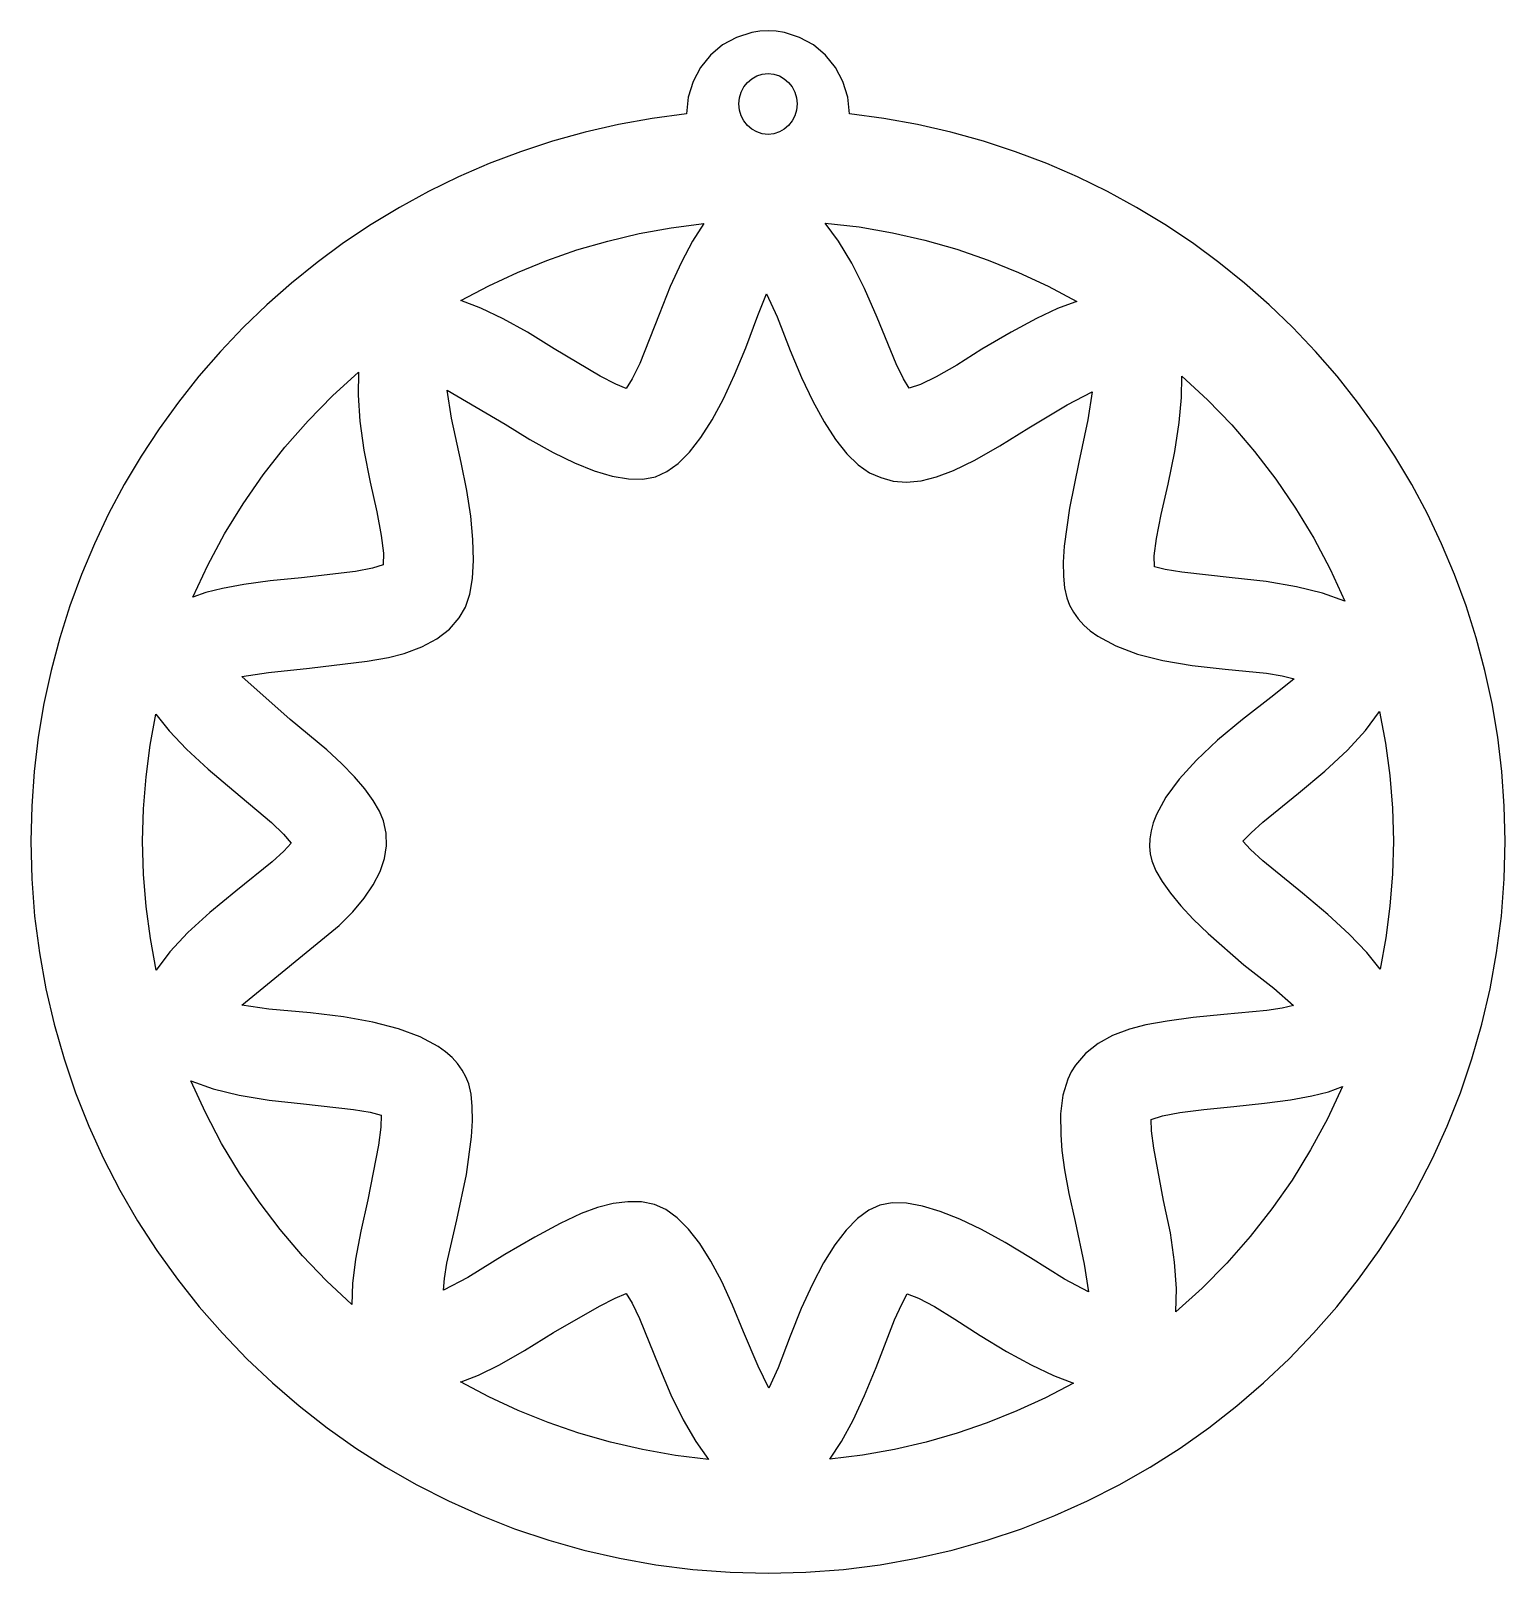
# Model space of a CAD drawing. Extents: x -26 to 236, y 11 to 286.
import ezdxf

# ---------------------------------------------------------------- set-up
doc = ezdxf.new("R2010")
doc.units = 0

msp = doc.modelspace()

# ---------------------------------------------------------------- linework, layer by layer
at = {"layer": 'Layer 1'}
for p, q in [((102.097621, 285.417849), (99.387841, 284.558721)), ((103.529984, 285.641231), (102.097621, 285.417849)), ((105.00441, 285.71733), (103.529984, 285.641231)), ((106.478738, 285.641231), (105.00441, 285.71733)), ((105.00441, 285.71733), (105.00441, 285.71733)), ((107.910822, 285.417849), (106.478738, 285.641231)), ((110.619603, 284.558721), (107.910822, 285.417849)), ((96.932593, 283.198913), (94.7894, 281.397394)), ((99.387841, 284.558721), (96.932593, 283.198913)), ((113.073439, 283.198913), (110.619603, 284.558721)), ((115.215013, 281.397394), (113.073439, 283.198913)), ((94.7894, 281.397394), (93.015782, 279.213132)), ((116.987011, 279.213132), (115.215013, 281.397394)), ((93.015782, 279.213132), (91.669262, 276.705097)), ((101.338471, 276.531482), (102.106133, 277.191645)), ((102.106133, 277.191645), (102.986975, 277.690109)), ((102.986975, 277.690109), (103.960049, 278.00513)), ((103.960049, 278.00513), (105.00441, 278.114968)), ((105.00441, 278.114968), (106.048391, 278.00513)), ((105.00441, 278.114968), (105.00441, 278.114968)), ((106.048391, 278.00513), (107.020467, 277.690109)), ((107.020467, 277.690109), (107.899896, 277.191646)), ((107.899896, 277.191646), (108.665938, 276.531482)), ((118.332117, 276.705097), (116.987011, 279.213132)), ((91.669262, 276.705097), (90.807362, 273.932257)), ((99.924043, 273.798202), (100.226479, 274.813019)), ((100.226479, 274.813019), (100.704938, 275.731359)), ((100.704938, 275.731359), (101.338471, 276.531482)), ((108.665938, 276.531482), (109.297852, 275.73136)), ((109.297852, 275.73136), (109.774898, 274.813019)), ((109.774898, 274.813019), (110.076336, 273.798202)), ((119.193018, 273.932257), (118.332117, 276.705097)), ((90.807362, 273.932257), (90.487604, 270.95358)), ((99.818577, 272.708649), (99.924043, 273.798202)), ((99.924044, 271.618717), (99.818577, 272.708649)), ((110.076336, 273.798202), (110.181424, 272.708649)), ((110.181424, 272.708649), (110.076337, 271.618717)), ((119.512396, 270.95358), (119.193018, 273.932257)), ((78.369123, 269.052982), (72.454142, 267.696806)), ((84.382509, 270.140789), (78.369123, 269.052982)), ((90.487604, 270.95358), (84.382509, 270.140789)), ((100.226481, 270.602901), (99.924044, 271.618717)), ((100.70494, 269.683148), (100.226481, 270.602901)), ((101.338473, 268.881406), (100.70494, 269.683148)), ((109.297853, 269.683147), (108.665939, 268.881405)), ((109.774899, 270.6029), (109.297853, 269.683147)), ((110.076337, 271.618717), (109.774899, 270.6029)), ((125.617769, 270.141144), (119.512396, 270.95358)), ((131.631397, 269.053664), (125.617769, 270.141144)), ((137.546586, 267.697787), (131.631397, 269.053664)), ((72.454142, 267.696806), (66.644264, 266.078909)), ((102.106135, 268.219623), (101.338473, 268.881406)), ((102.986976, 267.719747), (102.106135, 268.219623)), ((103.96005, 267.403727), (102.986976, 267.719747)), ((105.00441, 267.293509), (103.96005, 267.403727)), ((106.048392, 267.403727), (105.00441, 267.293509)), ((107.020467, 267.719747), (106.048392, 267.403727)), ((107.899897, 268.219623), (107.020467, 267.719747)), ((108.665939, 268.881405), (107.899897, 268.219623)), ((143.356642, 266.080162), (137.546586, 267.697787)), ((60.946182, 264.205939), (55.366594, 262.084545)), ((66.644264, 266.078909), (60.946182, 264.205939)), ((149.05487, 264.207437), (143.356642, 266.080162)), ((154.634577, 262.086262), (149.05487, 264.207437)), ((55.366594, 262.084545), (49.912195, 259.721374)), ((160.089068, 259.723285), (154.634577, 262.086262)), ((49.912195, 259.721374), (44.589681, 257.123075)), ((165.41165, 257.125155), (160.089068, 259.723285)), ((44.589681, 257.123075), (39.405747, 254.296296)), ((170.595627, 254.29852), (165.41165, 257.125155)), ((39.405747, 254.296296), (34.36709, 251.247685)), ((175.634307, 251.250029), (170.595627, 254.29852)), ((34.36709, 251.247685), (29.480406, 247.983891)), ((82.089198, 249.636334), (87.792178, 250.66913)), ((87.792178, 250.66913), (93.592049, 251.40969)), ((93.592049, 251.40969), (91.591242, 248.287858)), ((93.592049, 251.40969), (93.592049, 251.40969)), ((115.199688, 251.524342), (121.216137, 250.816649)), ((117.564869, 248.287287), (115.199688, 251.524342)), ((115.199688, 251.524342), (115.199688, 251.524342)), ((121.216137, 250.816649), (127.130118, 249.795)), ((127.130118, 249.795), (132.93295, 248.468167)), ((180.520995, 247.986331), (175.634307, 251.250029)), ((29.480406, 247.983891), (24.752389, 244.51156)), ((71.005644, 246.725873), (76.491042, 248.319261)), ((76.491042, 248.319261), (82.089198, 249.636334)), ((91.591242, 248.287858), (89.599999, 244.554081)), ((119.889021, 244.401778), (117.564869, 248.287287)), ((132.93295, 248.468167), (138.615951, 246.844918)), ((185.248996, 244.514074), (180.520995, 247.986331)), ((24.752389, 244.51156), (20.189737, 240.837342)), ((60.404859, 242.74199), (65.640939, 244.864129)), ((65.640939, 244.864129), (71.005644, 246.725873)), ((89.599999, 244.554081), (87.618201, 240.208803)), ((122.172586, 239.868472), (119.889021, 244.401778)), ((138.615951, 246.844918), (144.170438, 244.934024)), ((144.170438, 244.934024), (149.587732, 242.744253)), ((189.811618, 240.839908), (185.248996, 244.514074)), ((55.305339, 240.367417), (60.404859, 242.74199)), ((149.587732, 242.744253), (154.859149, 240.284376)), ((20.189737, 240.837342), (15.799145, 236.967885)), ((50.350313, 237.74837), (55.305339, 240.367417)), ((87.618201, 240.208803), (85.645729, 235.252467)), ((103.169218, 235.040709), (104.731007, 238.921356)), ((104.731007, 238.921356), (106.636482, 234.819437)), ((104.731007, 238.921356), (104.731007, 238.921356)), ((124.416007, 234.688023), (122.172586, 239.868472)), ((154.859149, 240.284376), (159.976007, 237.563162)), ((194.202165, 236.97048), (189.811618, 240.839908)), ((15.799145, 236.967885), (11.587309, 232.909836)), ((53.924662, 236.386443), (50.350313, 237.74837)), ((57.881819, 234.495243), (53.924662, 236.386443)), ((156.541884, 236.303505), (152.773302, 234.52291)), ((159.587952, 237.448509), (156.541884, 236.303505)), ((159.976007, 237.563162), (159.587952, 237.448509)), ((198.413943, 232.91244), (194.202165, 236.97048)), ((62.222772, 232.074252), (57.881819, 234.495243)), ((85.645729, 235.252467), (82.16676, 226.551497)), ((101.070938, 229.33462), (103.169218, 235.040709)), ((106.636482, 234.819437), (108.946702, 228.823092)), ((127.784899, 226.447982), (124.416007, 234.688023)), ((152.773302, 234.52291), (148.282341, 232.106087)), ((11.587309, 232.909836), (7.560924, 228.669844)), ((66.948507, 229.122953), (62.222772, 232.074252)), ((148.282341, 232.106087), (143.069132, 229.052398)), ((202.440259, 228.672435), (198.413943, 232.91244)), ((7.560924, 228.669844), (3.726686, 224.254558)), ((75.141073, 224.29508), (66.948507, 229.122953)), ((99.063738, 224.495883), (101.070938, 229.33462)), ((108.946702, 228.823092), (110.969825, 224.028838)), ((143.069132, 229.052398), (138.579202, 226.242684)), ((206.274418, 224.257116), (202.440259, 228.672435)), ((82.16676, 226.551497), (80.840845, 223.77589)), ((129.085763, 223.791842), (127.784899, 226.447982)), ((138.579202, 226.242684), (134.926529, 224.148954)), ((3.726686, 224.254558), (0.091292, 219.670624)), ((27.528915, 220.790595), (32.155799, 225.004273)), ((32.155799, 225.004273), (32.052842, 220.918245)), ((32.155799, 225.004273), (32.155799, 225.004273)), ((77.908675, 222.849557), (75.141073, 224.29508)), ((79.789618, 222.049759), (77.908675, 222.849557)), ((80.840845, 223.77589), (79.789618, 222.049759)), ((97.055964, 220.219984), (99.063738, 224.495883)), ((110.969825, 224.028838), (112.991456, 219.797592)), ((130.131007, 222.111495), (129.085763, 223.791842)), ((132.110627, 222.77172), (130.131007, 222.111495)), ((134.926529, 224.148954), (132.110627, 222.77172)), ((178.593506, 220.482021), (178.655591, 224.289898)), ((178.655591, 224.289898), (183.212788, 220.059979)), ((178.655591, 224.289898), (178.655591, 224.289898)), ((209.909726, 219.67313), (206.274418, 224.257116)), ((0.091292, 219.670624), (-3.338563, 214.924692)), ((23.147539, 216.326856), (27.528915, 220.790595)), ((32.052842, 220.918245), (32.357007, 216.291989)), ((48.690869, 216.781611), (47.889688, 221.776356)), ((47.889688, 221.776356), (58.199618, 215.752676)), ((95.047541, 216.506805), (97.055964, 220.219984)), ((112.991456, 219.797592), (115.011688, 216.129256)), ((158.239695, 219.194921), (162.683577, 221.485315)), ((162.683577, 221.485315), (161.930156, 216.473529)), ((178.164515, 216.009594), (178.593506, 220.482021)), ((183.212788, 220.059979), (187.525697, 215.585206)), ((213.33949, 214.927126), (209.909726, 219.67313)), ((151.421146, 215.073578), (158.239695, 219.194921)), ((-3.338563, 214.924692), (-6.556183, 210.023409)), ((19.023095, 211.624404), (23.147539, 216.326856)), ((32.357007, 216.291989), (33.067687, 211.124877)), ((50.376771, 208.935245), (48.690869, 216.781611)), ((58.199618, 215.752676), (62.640271, 212.987598)), ((93.038395, 213.356228), (95.047541, 216.506805)), ((115.011688, 216.129256), (117.030614, 213.023727)), ((146.247808, 211.869848), (151.421146, 215.073578)), ((161.930156, 216.473529), (160.284688, 208.988162)), ((177.365906, 210.870722), (178.164515, 216.009594)), ((187.525697, 215.585206), (191.583103, 210.876645)), ((216.557014, 210.025752), (213.33949, 214.927126)), ((15.16701, 206.694592), (19.023095, 211.624404)), ((62.640271, 212.987598), (66.769334, 210.678056)), ((91.028451, 210.768137), (93.038395, 213.356228)), ((117.030614, 213.023727), (119.048326, 210.480906)), ((141.784118, 209.345353), (146.247808, 211.869848)), ((-6.556183, 210.023409), (-9.554872, 204.973424)), ((33.067687, 211.124877), (34.184271, 205.416287)), ((51.384853, 203.909273), (50.376771, 208.935245)), ((66.769334, 210.678056), (70.586678, 208.82388)), ((70.586678, 208.82388), (74.092174, 207.424902)), ((87.005874, 207.278943), (89.017636, 208.742415)), ((89.017636, 208.742415), (91.028451, 210.768137)), ((119.048326, 210.480906), (121.064917, 208.50069)), ((138.031286, 207.499953), (141.784118, 209.345353)), ((160.284688, 208.988162), (158.625259, 200.800701)), ((176.194966, 205.063509), (177.365906, 210.870722)), ((191.583103, 210.876645), (195.373793, 205.945362)), ((219.555605, 204.975659), (216.557014, 210.025752)), ((11.590708, 201.548767), (15.16701, 206.694592)), ((74.092174, 207.424902), (77.285693, 206.480954)), ((77.285693, 206.480954), (80.167105, 205.991868)), ((80.167105, 205.991868), (82.73628, 205.957475)), ((82.73628, 205.957475), (84.993091, 206.377606)), ((84.993091, 206.377606), (87.005874, 207.278943)), ((121.064917, 208.50069), (123.080479, 207.082981)), ((123.080479, 207.082981), (125.095104, 206.227676)), ((125.095104, 206.227676), (127.283932, 205.615434)), ((132.231678, 205.667633), (134.990521, 206.333509)), ((134.990521, 206.333509), (138.031286, 207.499953)), ((195.373793, 205.945362), (198.886551, 200.802425)), ((-9.554872, 204.973424), (-12.327934, 199.781384)), ((34.184271, 205.416287), (35.393895, 200.13774)), ((52.093781, 199.331622), (51.384853, 203.909273)), ((127.283932, 205.615434), (129.662802, 205.428513)), ((129.662802, 205.428513), (132.231678, 205.667633)), ((174.938897, 199.667868), (176.194966, 205.063509)), ((222.32857, 199.783493), (219.555605, 204.975659)), ((8.305615, 196.198279), (11.590708, 201.548767)), ((158.625259, 200.800701), (157.720567, 194.041552)), ((198.886551, 200.802425), (202.110165, 195.458898)), ((-12.327934, 199.781384), (-14.868674, 194.453938)), ((35.393895, 200.13774), (36.182893, 195.925111)), ((52.503608, 195.202238), (52.093781, 199.331622)), ((174.112969, 195.416155), (174.938897, 199.667868)), ((224.869212, 194.455904), (222.32857, 199.783493)), ((5.323156, 190.65448), (8.305615, 196.198279)), ((36.182893, 195.925111), (36.552458, 192.778158)), ((52.614388, 191.521069), (52.503608, 195.202238)), ((173.717293, 192.308206), (174.112969, 195.416155)), ((202.110165, 195.458898), (205.033421, 189.925848)), ((-14.868674, 194.453938), (-17.170396, 188.997734)), ((36.552458, 192.778158), (36.503785, 190.696634)), ((157.720567, 194.041552), (157.55136, 191.197364)), ((173.751979, 190.343856), (173.717293, 192.308206)), ((227.170839, 188.999541), (224.869212, 194.455904)), ((2.654756, 184.928717), (5.323156, 190.65448)), ((31.579419, 189.541397), (21.96052, 188.412398)), ((34.627758, 190.116236), (31.579419, 189.541397)), ((36.503785, 190.696634), (34.627758, 190.116236)), ((52.426173, 188.288061), (52.614388, 191.521069)), ((157.55136, 191.197364), (157.570973, 188.709979)), ((175.690603, 189.860715), (173.751979, 190.343856)), ((178.642929, 189.36899), (175.690603, 189.860715)), ((187.589688, 188.359481), (178.642929, 189.36899)), ((205.033421, 189.925848), (207.645104, 184.214342)), ((-17.170396, 188.997734), (-19.226404, 183.419421)), ((11.721858, 187.190431), (7.901613, 186.497449)), ((16.408257, 187.828529), (11.721858, 187.190431)), ((21.96052, 188.412398), (16.408257, 187.828529)), ((51.939017, 185.50316), (52.426173, 188.288061)), ((157.570973, 188.709979), (157.779452, 186.579303)), ((193.660791, 187.718319), (187.589688, 188.359481)), ((199.026072, 186.813278), (193.660791, 187.718319)), ((203.687015, 185.645054), (199.026072, 186.813278)), ((229.226757, 183.421052), (227.170839, 188.999541)), ((4.947812, 185.748926), (2.654756, 184.928717)), ((7.901613, 186.497449), (4.947812, 185.748926)), ((51.152972, 183.166313), (51.939017, 185.50316)), ((157.779452, 186.579303), (158.176841, 184.805245)), ((158.176841, 184.805245), (158.674509, 183.497387)), ((207.645104, 184.214342), (203.687015, 185.645054)), ((-19.226404, 183.419421), (-21.030001, 177.725645)), ((48.294206, 179.282679), (50.068091, 181.277467)), ((50.068091, 181.277467), (51.152972, 183.166313)), ((158.674509, 183.497387), (159.340422, 182.258448)), ((159.340422, 182.258448), (160.17458, 181.088444)), ((231.030271, 177.727086), (229.226757, 183.421052)), ((46.068317, 177.562248), (48.294206, 179.282679)), ((160.17458, 181.088444), (161.176981, 179.987388)), ((161.176981, 179.987388), (162.347624, 178.955296)), ((162.347624, 178.955296), (163.68651, 177.992183)), ((-21.030001, 177.725645), (-22.574493, 171.923056)), ((40.260868, 174.945106), (43.39051, 176.116336)), ((43.39051, 176.116336), (46.068317, 177.562248)), ((163.68651, 177.992183), (166.869003, 176.272953)), ((166.869003, 176.272953), (170.724455, 174.829817)), ((232.574687, 171.924291), (231.030271, 177.727086)), ((23.415728, 172.325731), (33.696753, 173.565651)), ((33.696753, 173.565651), (37.443858, 174.237878)), ((37.443858, 174.237878), (40.260868, 174.945106)), ((170.724455, 174.829817), (175.252861, 173.662894)), ((175.252861, 173.662894), (180.454213, 172.772302)), ((-22.574493, 171.923056), (-23.853182, 166.018302)), ((11.386006, 170.826426), (16.124136, 171.54997)), ((19.984964, 163.179967), (11.386006, 170.826426)), ((16.124136, 171.54997), (23.415728, 172.325731)), ((180.454213, 172.772302), (186.328507, 172.158162)), ((186.328507, 172.158162), (193.732935, 171.404953)), ((193.732935, 171.404953), (196.495625, 170.945083)), ((198.631632, 170.429551), (195.033096, 167.485232)), ((196.495625, 170.945083), (198.631632, 170.429551)), ((233.853311, 166.019316), (232.574687, 171.924291)), ((195.033096, 167.485232), (189.45941, 163.197606)), ((-23.853182, 166.018302), (-24.859375, 160.01803)), ((234.85945, 160.01881), (233.853311, 166.019316)), ((-4.946373, 158.607337), (-3.933369, 164.132467)), ((-3.933369, 164.132467), (-1.56484, 161.155064)), ((-3.933369, 164.132467), (-3.933369, 164.132467)), ((26.46704, 157.802031), (19.984964, 163.179967)), ((189.45941, 163.197606), (184.998876, 159.497197)), ((211.343891, 161.242852), (213.836354, 164.599898)), ((213.836354, 164.599898), (214.891764, 158.963983)), ((213.836354, 164.599898), (213.836354, 164.599898)), ((-24.859375, 160.01803), (-25.586374, 153.928889)), ((-1.56484, 161.155064), (1.533419, 157.892613)), ((184.998876, 159.497197), (181.236894, 155.954491)), ((208.104128, 157.70331), (211.343891, 161.242852)), ((235.586408, 153.929422), (234.85945, 160.01881)), ((-5.680974, 152.990019), (-4.946373, 158.607337)), ((1.533419, 157.892613), (5.362121, 154.345784)), ((29.124429, 155.329776), (26.46704, 157.802031)), ((204.116711, 153.980656), (208.104128, 157.70331)), ((214.891764, 158.963983), (215.656685, 153.231683)), ((-25.586374, 153.928889), (-26.027483, 147.757527)), ((5.362121, 154.345784), (9.921978, 150.515245)), ((31.392701, 153.001988), (29.124429, 155.329776)), ((181.236894, 155.954491), (178.173357, 152.569475)), ((199.381285, 150.074273), (204.116711, 153.980656)), ((236.027492, 147.7578), (235.586408, 153.929422)), ((-6.128265, 147.288456), (-5.680974, 152.990019)), ((33.271842, 150.818661), (31.392701, 153.001988)), ((178.173357, 152.569475), (175.80816, 149.342136)), ((215.656685, 153.231683), (216.122188, 147.411164)), ((9.921978, 150.515245), (16.626501, 144.860821)), ((34.761838, 148.779789), (33.271842, 150.818661)), ((35.862676, 146.885365), (34.761838, 148.779789)), ((175.80816, 149.342136), (174.141196, 146.27246)), ((193.068283, 144.917869), (199.381285, 150.074273)), ((-26.027483, 147.757527), (-26.176008, 141.510592)), ((-6.279341, 141.510592), (-6.128265, 147.288456)), ((36.574341, 145.135384), (35.862676, 146.885365)), ((174.141196, 146.27246), (173.569518, 144.796741)), ((216.122188, 147.411164), (216.279341, 141.510592)), ((236.176007, 141.510592), (236.027492, 147.7578)), ((16.626501, 144.860821), (18.787015, 142.768491)), ((18.787015, 142.768491), (20.152534, 141.166634)), ((37.040142, 142.935078), (36.574341, 145.135384)), ((37.092568, 140.699215), (37.040142, 142.935078)), ((173.172359, 143.360433), (172.949706, 141.963534)), ((173.569518, 144.796741), (173.172359, 143.360433)), ((189.521146, 141.528231), (190.949361, 143.002403)), ((190.949361, 143.002403), (193.068283, 144.917869)), ((-26.176008, 141.510592), (-26.005204, 134.812466)), ((-6.124506, 135.653579), (-6.279341, 141.510592)), ((20.152534, 141.166634), (18.849453, 139.731315)), ((36.73144, 138.427756), (37.092568, 140.699215)), ((172.949706, 141.963534), (172.901545, 140.606042)), ((172.901545, 140.606042), (173.027863, 139.287955)), ((190.871814, 140.060905), (189.521146, 141.528231)), ((193.082862, 138.031264), (190.871814, 140.060905)), ((216.279341, 141.510592), (216.126944, 135.695196)), ((236.005228, 134.812466), (236.176007, 141.510592)), ((16.769672, 137.828801), (10.283576, 132.620592)), ((18.849453, 139.731315), (16.769672, 137.828801)), ((35.956579, 136.120663), (36.73144, 138.427756)), ((173.027863, 139.287955), (173.328646, 138.009273)), ((173.328646, 138.009273), (174.036307, 136.252311)), ((200.086841, 132.285453), (193.082862, 138.031264)), ((-26.005204, 134.812466), (-25.498301, 128.201885)), ((-5.665804, 129.87609), (-6.124506, 135.653579)), ((34.767805, 133.777897), (35.956579, 136.120663)), ((174.036307, 136.252311), (175.125585, 134.337216)), ((216.126944, 135.695196), (215.675248, 129.958154)), ((235.498399, 128.201885), (236.005228, 134.812466)), ((10.283576, 132.620592), (5.662974, 128.86522)), ((33.164939, 131.399419), (34.767805, 133.777897)), ((175.125585, 134.337216), (176.596562, 132.263951)), ((176.596562, 132.263951), (178.449323, 130.032476)), ((204.624768, 128.479494), (200.086841, 132.285453)), ((-4.911944, 124.185418), (-5.665804, 129.87609)), ((28.716216, 126.535176), (31.147802, 128.985192)), ((31.147802, 128.985192), (33.164939, 131.399419)), ((178.449323, 130.032476), (180.683953, 127.642753)), ((215.675248, 129.958154), (214.93249, 124.306585)), ((-25.498301, 128.201885), (-24.663563, 121.687053)), ((5.662974, 128.86522), (1.764354, 125.275079)), ((11.377187, 112.371148), (28.716216, 126.535176)), ((180.683953, 127.642753), (183.300536, 125.094745)), ((208.440929, 124.954973), (204.624768, 128.479494)), ((234.66378, 121.687053), (235.498399, 128.201885)), ((-3.871633, 118.588856), (-4.911944, 124.185418)), ((1.764354, 125.275079), (-1.413457, 121.84976)), ((183.300536, 125.094745), (189.679896, 119.523717)), ((211.535063, 121.711231), (208.440929, 124.954973)), ((214.93249, 124.306585), (213.90691, 118.747606)), ((-24.663563, 121.687053), (-23.509254, 115.276172)), ((-1.413457, 121.84976), (-3.871633, 118.588856)), ((213.90691, 118.747606), (211.535063, 121.711231)), ((233.509632, 115.276172), (234.66378, 121.687053)), ((189.679896, 119.523717), (195.002162, 115.371986)), ((-23.509254, 115.276172), (-22.04364, 108.977447)), ((195.002162, 115.371986), (198.516979, 112.318231)), ((232.044217, 108.977447), (233.509632, 115.276172)), ((16.19654, 111.647563), (11.377187, 112.371148)), ((23.574478, 110.977676), (16.19654, 111.647563)), ((29.474034, 110.290328), (23.574478, 110.977676)), ((34.694259, 109.347778), (29.474034, 110.290328)), ((180.666496, 110.14937), (176.035368, 109.524978)), ((186.143299, 110.713092), (180.666496, 110.14937)), ((193.748235, 111.400042), (186.143299, 110.713092)), ((196.487051, 111.830445), (193.748235, 111.400042)), ((198.516979, 112.318231), (196.487051, 111.830445)), ((-22.04364, 108.977447), (-20.274983, 102.799082)), ((39.235047, 108.149979), (34.694259, 109.347778)), ((43.096295, 106.696882), (39.235047, 108.149979)), ((169.306979, 108.093717), (166.317569, 106.954391)), ((172.249126, 108.839799), (169.306979, 108.093717)), ((176.035368, 109.524978), (172.249126, 108.839799)), ((230.275796, 102.799082), (232.044217, 108.977447)), ((46.277898, 104.988443), (43.096295, 106.696882)), ((47.613799, 104.038454), (46.277898, 104.988443)), ((163.723168, 105.500294), (161.523988, 103.731156)), ((166.317569, 106.954391), (163.723168, 105.500294)), ((-20.274983, 102.799082), (-18.211548, 96.749279)), ((48.77975, 103.024613), (47.613799, 104.038454)), ((49.775737, 101.946911), (48.77975, 103.024613)), ((50.601747, 100.805345), (49.775737, 101.946911)), ((159.720243, 101.646703), (158.97651, 100.472089)), ((161.523988, 103.731156), (159.720243, 101.646703)), ((228.212628, 96.749279), (230.275796, 102.799082)), ((2.310798, 98.912676), (6.262428, 97.48953)), ((4.892389, 93.247202), (2.310798, 98.912676)), ((2.310798, 98.912676), (2.310798, 98.912676)), ((51.257768, 99.599907), (50.601747, 100.805345)), ((51.743785, 98.330592), (51.257768, 99.599907)), ((158.351732, 99.190719), (157.459021, 96.30797)), ((158.97651, 100.472089), (158.351732, 99.190719)), ((-18.211548, 96.749279), (-15.8616, 90.836243)), ((6.262428, 97.48953), (10.912306, 96.32653)), ((10.912306, 96.32653), (16.262056, 95.424729)), ((52.162817, 96.484781), (51.743785, 98.330592)), ((52.386175, 94.303102), (52.162817, 96.484781)), ((157.459021, 96.30797), (157.042078, 92.998962)), ((198.001215, 95.518757), (201.786858, 96.201615)), ((201.786858, 96.201615), (204.725868, 96.94594)), ((207.23941, 97.854342), (204.553597, 92.127673)), ((204.725868, 96.94594), (207.23941, 97.854342)), ((207.23941, 97.854342), (207.23941, 97.854342)), ((225.862977, 90.836243), (228.212628, 96.749279)), ((16.262056, 95.424729), (22.313298, 94.785176)), ((22.313298, 94.785176), (31.259675, 93.775378)), ((31.259675, 93.775378), (34.212096, 93.283725)), ((52.414035, 91.785495), (52.386175, 94.303102)), ((178.303187, 93.222724), (182.541209, 93.791532)), ((182.541209, 93.791532), (187.889549, 94.335384)), ((187.889549, 94.335384), (193.368819, 94.896851)), ((193.368819, 94.896851), (198.001215, 95.518757)), ((-15.8616, 90.836243), (-13.233402, 85.068177)), ((7.780175, 87.756667), (4.892389, 93.247202)), ((34.212096, 93.283725), (36.151007, 92.800801)), ((36.104451, 90.648322), (35.699541, 87.41961)), ((36.151007, 92.800801), (36.104451, 90.648322)), ((52.246577, 88.931902), (52.414035, 91.785495)), ((157.042078, 92.998962), (157.100868, 89.264203)), ((173.161077, 92.007051), (175.176228, 92.628163)), ((173.235025, 89.984333), (173.161077, 92.007051)), ((175.176228, 92.628163), (178.303187, 93.222724)), ((204.553597, 92.127673), (201.553168, 86.584233)), ((223.235101, 85.068177), (225.862977, 90.836243)), ((51.326417, 82.216523), (52.246577, 88.931902)), ((157.100868, 89.264203), (157.259627, 86.509606)), ((173.633661, 86.910777), (173.235025, 89.984333)), ((10.963316, 82.451887), (7.780175, 87.756667)), ((35.699541, 87.41961), (33.813854, 77.73719)), ((157.259627, 86.509606), (157.734023, 83.024758)), ((175.401216, 77.613717), (173.633661, 86.910777)), ((201.553168, 86.584233), (198.249637, 81.23534)), ((-13.233402, 85.068177), (-10.335218, 79.453285)), ((14.430969, 77.343678), (10.963316, 82.451887)), ((157.734023, 83.024758), (158.524636, 78.809945)), ((220.337263, 79.453285), (223.235101, 85.068177)), ((49.627118, 74.156495), (51.326417, 82.216523)), ((198.249637, 81.23534), (194.654517, 76.092313)), ((-10.335218, 79.453285), (-7.175313, 73.99977)), ((18.172295, 72.442857), (14.430969, 77.343678)), ((33.813854, 77.73719), (32.528329, 72.150955)), ((77.447877, 77.055413), (74.674341, 76.361356)), ((80.061467, 77.378535), (77.447877, 77.055413)), ((82.514878, 77.329769), (80.061467, 77.378535)), ((84.807882, 76.908162), (82.514878, 77.329769)), ((86.839374, 75.979408), (84.807882, 76.908162)), ((127.107408, 77.163182), (124.927535, 76.767051)), ((129.620505, 77.110817), (127.107408, 77.163182)), ((132.466942, 76.609886), (129.620505, 77.110817)), ((158.524636, 78.809945), (159.632049, 73.865453)), ((176.598414, 71.852097), (175.401216, 77.613717)), ((217.177722, 73.99977), (220.337263, 79.453285)), ((47.864302, 66.449678), (49.627118, 74.156495)), ((71.754699, 75.254433), (68.026971, 73.484355)), ((74.674341, 76.361356), (71.754699, 75.254433)), ((88.855302, 74.505625), (86.839374, 75.979408)), ((90.855615, 72.486785), (88.855302, 74.505625)), ((120.903838, 74.379096), (118.898409, 72.325932)), ((122.913567, 75.859451), (120.903838, 74.379096)), ((124.927535, 76.767051), (122.913567, 75.859451)), ((135.646838, 75.660321), (132.466942, 76.609886)), ((139.16031, 74.262053), (135.646838, 75.660321)), ((143.007478, 72.415013), (139.16031, 74.262053)), ((194.654517, 76.092313), (190.779324, 71.166472)), ((-7.175313, 73.99977), (-3.761952, 68.715836)), ((22.176452, 67.76024), (18.172295, 72.442857)), ((32.528329, 72.150955), (31.619189, 67.182177)), ((68.026971, 73.484355), (63.491017, 71.051545)), ((92.840261, 69.922859), (90.855615, 72.486785)), ((118.898409, 72.325932), (116.897341, 69.699905)), ((147.188458, 70.119132), (143.007478, 72.415013)), ((159.632049, 73.865453), (161.238605, 66.270893)), ((177.360945, 66.630602), (176.598414, 71.852097)), ((213.764741, 68.715836), (217.177722, 73.99977)), ((-3.761952, 68.715836), (-0.103397, 63.609687)), ((63.491017, 71.051545), (58.146702, 67.956426)), ((94.809189, 66.813819), (92.840261, 69.922859)), ((116.897341, 69.699905), (114.900694, 66.50096)), ((151.703368, 67.374342), (147.188458, 70.119132)), ((190.779324, 71.166472), (186.63557, 66.469134)), ((210.10658, 63.609687), (213.764741, 68.715836)), ((26.4326, 63.306644), (22.176452, 67.76024)), ((31.619189, 67.182177), (31.086391, 62.829829)), ((47.405376, 63.689915), (47.864302, 66.449678)), ((58.146702, 67.956426), (51.583301, 63.91226)), ((96.762347, 63.159637), (94.809189, 66.813819)), ((114.900694, 66.50096), (112.908528, 62.729043)), ((157.732211, 63.623632), (151.703368, 67.374342)), ((161.238605, 66.270893), (162.013299, 61.359481)), ((177.690418, 61.948547), (177.360945, 66.630602)), ((186.63557, 66.469134), (182.23477, 62.011619)), ((-0.103397, 63.609687), (3.792086, 58.689525)), ((30.929896, 59.092884), (26.4326, 63.306644)), ((51.583301, 63.91226), (47.228229, 61.659342)), ((47.228229, 61.659342), (47.405376, 63.689915)), ((98.699683, 58.960284), (96.762347, 63.159637)), ((162.013299, 61.359481), (157.732211, 63.623632)), ((206.211501, 58.689525), (210.10658, 63.609687)), ((31.086391, 62.829829), (30.929896, 59.092884)), ((77.830676, 60.233627), (79.771979, 61.015523)), ((79.771979, 61.015523), (80.822822, 59.318556)), ((79.771979, 61.015523), (79.771979, 61.015523)), ((112.908528, 62.729043), (110.920904, 58.384101)), ((128.791436, 59.141505), (129.787049, 60.989065)), ((129.787049, 60.989065), (131.796051, 60.206271)), ((129.787049, 60.989065), (129.787049, 60.989065)), ((182.23477, 62.011619), (177.588438, 57.805245)), ((177.588438, 57.805245), (177.690418, 61.948547)), ((3.792086, 58.689525), (7.916234, 53.963555)), ((66.842674, 54.092259), (75.029233, 58.819304)), ((75.029233, 58.819304), (77.830676, 60.233627)), ((80.822822, 59.318556), (82.143791, 56.602682)), ((100.621146, 54.215731), (98.699683, 58.960284)), ((110.920904, 58.384101), (108.937882, 53.466078)), ((127.539542, 56.343267), (128.791436, 59.141505)), ((131.796051, 60.206271), (134.62161, 58.710934)), ((134.62161, 58.710934), (138.264419, 56.502579)), ((202.087763, 53.963555), (206.211501, 58.689525)), ((82.143791, 56.602682), (85.592813, 48.112676)), ((124.266077, 47.89219), (127.539542, 56.343267)), ((138.264419, 56.502579), (142.725174, 53.580731)), ((7.916234, 53.963555), (12.260782, 49.439981)), ((61.670762, 50.888623), (66.842674, 54.092259)), ((103.235184, 48.124588), (100.621146, 54.215731)), ((108.937882, 53.466078), (106.812359, 47.842736)), ((142.725174, 53.580731), (147.457784, 50.702342)), ((197.743628, 49.439981), (202.087763, 53.963555)), ((12.260782, 49.439981), (16.817466, 45.127005)), ((57.210118, 48.364157), (61.670762, 50.888623)), ((147.457784, 50.702342), (151.808091, 48.332132)), ((193.187357, 45.127005), (197.743628, 49.439981)), ((53.460301, 46.518725), (57.210118, 48.364157)), ((85.592813, 48.112676), (87.731725, 43.021105)), ((105.171979, 44.214481), (103.235184, 48.124588)), ((106.812359, 47.842736), (105.171979, 44.214481)), ((122.195537, 42.877854), (124.266077, 47.89219)), ((151.808091, 48.332132), (155.775308, 46.469555)), ((16.817466, 45.127005), (21.578022, 41.032832)), ((50.288577, 45.316912), (50.420868, 45.35219)), ((55.340806, 42.645126), (50.288577, 45.316912)), ((50.420868, 45.35219), (53.460301, 46.518725)), ((159.358646, 45.114065), (154.388667, 42.506436)), ((155.775308, 46.469555), (159.358646, 45.114065)), ((188.427211, 41.032832), (193.187357, 45.127005)), ((60.542997, 40.227299), (55.340806, 42.645126)), ((87.731725, 43.021105), (89.918286, 38.560096)), ((120.12811, 38.487166), (122.195537, 42.877854)), ((154.388667, 42.506436), (149.274283, 40.144408)), ((21.578022, 41.032832), (26.534186, 37.165665)), ((65.886817, 38.071979), (60.542997, 40.227299)), ((89.918286, 38.560096), (92.153586, 34.730238)), ((118.063711, 34.719997), (120.12811, 38.487166)), ((149.274283, 40.144408), (144.023473, 38.035951)), ((183.47145, 37.165665), (188.427211, 41.032832)), ((26.534186, 37.165665), (31.677693, 33.533708)), ((71.363934, 36.187713), (65.886817, 38.071979)), ((76.966015, 34.583046), (71.363934, 36.187713)), ((138.644214, 36.189037), (133.144486, 34.611635)), ((144.023473, 38.035951), (138.644214, 36.189037)), ((178.328337, 33.533708), (183.47145, 37.165665)), ((31.677693, 33.533708), (37.000279, 30.145163)), ((82.684727, 33.266528), (76.966015, 34.583046)), ((88.511738, 32.246703), (82.684727, 33.266528)), ((92.153586, 34.730238), (94.438716, 31.53212)), ((116.002257, 31.576217), (118.063711, 34.719997)), ((127.532264, 33.311717), (121.815529, 32.297254)), ((133.144486, 34.611635), (127.532264, 33.311717)), ((173.006131, 30.145163), (178.328337, 33.533708)), ((94.438716, 31.53212), (88.511738, 32.246703)), ((121.815529, 32.297254), (116.002257, 31.576217)), ((37.000279, 30.145163), (42.493681, 27.008236)), ((167.513094, 27.008236), (173.006131, 30.145163)), ((42.493681, 27.008236), (48.149634, 24.131129)), ((161.857486, 24.131129), (167.513094, 27.008236)), ((48.149634, 24.131129), (53.959873, 21.522046)), ((156.047569, 21.522046), (161.857486, 24.131129)), ((53.959873, 21.522046), (59.916135, 19.189191)), ((150.091604, 19.189191), (156.047569, 21.522046)), ((59.916135, 19.189191), (66.010156, 17.140767)), ((66.010156, 17.140767), (72.23367, 15.384978)), ((137.774572, 15.384978), (143.997851, 17.140767)), ((143.997851, 17.140767), (150.091604, 19.189191)), ((72.23367, 15.384978), (78.578415, 13.930028)), ((78.578415, 13.930028), (85.036125, 12.784119)), ((124.972477, 12.784119), (131.430027, 13.930028)), ((131.430027, 13.930028), (137.774572, 15.384978)), ((85.036125, 12.784119), (91.598537, 11.955456)), ((91.598537, 11.955456), (98.257387, 11.452242)), ((98.257387, 11.452242), (105.00441, 11.282681)), ((105.00441, 11.282681), (111.751408, 11.452242)), ((111.751408, 11.452242), (118.410184, 11.955456)), ((118.410184, 11.955456), (124.972477, 12.784119))]:
    msp.add_line(p, q, dxfattribs=at)

doc.saveas('drawing.dxf')
